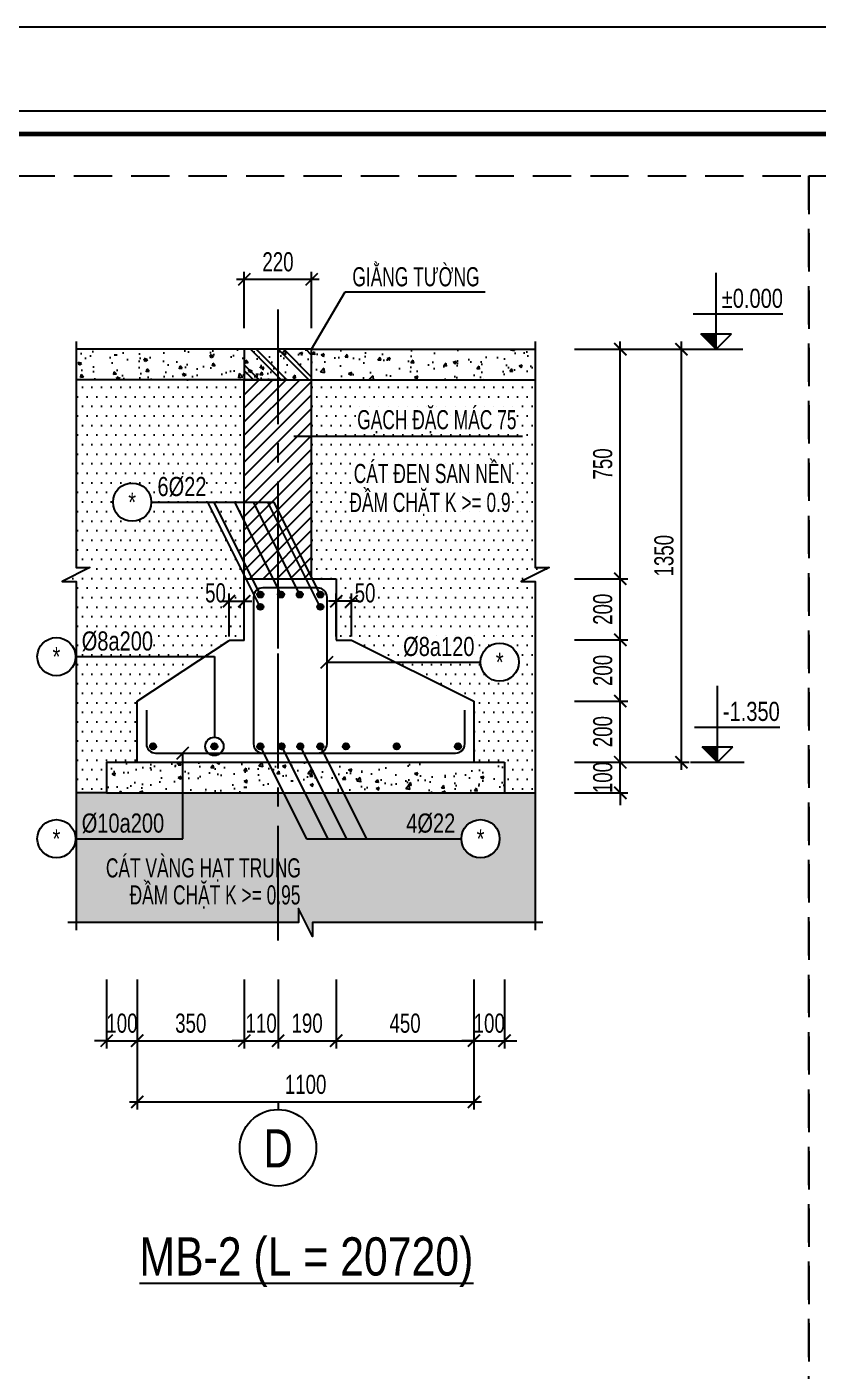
# Model space of a CAD drawing. Header units: millimetres. Extents: x 0 to 2110312, y -101172 to 3.
# Drawn here: x 1987878 to 1990463, y -31333 to -26940 of the extents above; entities that cross this region are included whole.
import ezdxf
from ezdxf.enums import TextEntityAlignment as Align

# ---------------------------------------------------------------- set-up
doc = ezdxf.new("R2010")
doc.units = ezdxf.units.MM
doc.header["$LTSCALE"] = 1000
doc.header["$MEASUREMENT"] = 0
doc.header["$PDMODE"] = 3
doc.linetypes.add('CENTER2', pattern=[1.125, 0.75, -0.125, 0.125, -0.125])
doc.linetypes.add('HIDDEN', pattern=[0.375, 0.25, -0.125])
doc.layers.get('0').update_dxf_attribs({"linetype": 'CONTINUOUS'})
doc.layers.get('Defpoints').update_dxf_attribs({"linetype": 'CONTINUOUS'})
for name, color, linetype in [('CDC-KHUNGTEN', 7, 'CONTINUOUS'), ('CDC.01.AXIS', 160, 'CENTER2'), ('CDC.02.DIM', 1, 'CONTINUOUS'), ('CDC.03.BORDER', 3, 'CONTINUOUS'), ('CDC.04.HIDDEN', 8, 'HIDDEN'), ('CDC.05.STEEL', 4, 'CONTINUOUS'), ('CDC.06.TEXT', 2, 'CONTINUOUS'), ('CDC.10.HATCH', 163, 'CONTINUOUS'), ('CDC.11.NOTE', 1, 'CONTINUOUS'), ('CDC.14.STEELNUM', 9, 'CONTINUOUS'), ('KCS_CHI', 1, 'CONTINUOUS'), ('KCS_STEEL', 4, 'CONTINUOUS')]:
    doc.layers.add(name, color=color, linetype=linetype)
doc.layers.add('Hatch1', color=250, linetype='CONTINUOUS', lineweight=5)
doc.styles.add('KCS_BIGTEXT', font='arial.ttf', dxfattribs={"width": 0.75, "height": 125})
doc.styles.add('KCS_SMTEXT', font='arial.ttf', dxfattribs={"width": 0.7})
doc.dimstyles.new('KCS_DIM25', dxfattribs={"dimtxt": 62.5, "dimasz": 40, "dimexe": 25, "dimexo": 0, "dimgap": 25, "dimtad": 1, "dimdec": 0, "dimzin": 13, "dimdsep": 46, "dimtxsty": 'KCS_SMTEXT', "dimblk": 'ARCHTICK', "dimcen": 0, "dimdle": 25, "dimclrd": 1, "dimclre": 1, "dimclrt": 2, "dimadec": 0, "dimazin": 0, "dimtfac": 1, "dimtdec": 0, "dimtix": 1, "dimtmove": 2, "dimatfit": 3, "dimfxl": 1, "dimtolj": 1, "dimtzin": 13, "dimarcsym": 0})

# ---------------------------------------------------------------- blocks, each defined once
blk = doc.blocks.new('_ARCHTICK')
at = {"color": 0, "linetype": 'ByBlock', "const_width": 0.15}
blk.add_lwpolyline([(-0.5, -0.5), (0.5, 0.5)], dxfattribs=at)
blk = doc.blocks.new('*D144')
at = {"layer": 'CDC.02.DIM', "color": 1, "lineweight": -2, "transparency": 16777216}
for p, q in [((1988138.7, -30052.9), (1988138.7, -30277.9)), ((1988238.7, -30052.9), (1988238.7, -30277.9)), ((1988138.7, -30252.9), (1988098.7, -30252.9)), ((1988138.7, -30252.9), (1988238.7, -30252.9)), ((1988238.7, -30252.9), (1988278.7, -30252.9))]:
    blk.add_line(p, q, dxfattribs=at)
at = {"layer": 'Defpoints', "color": 0, "transparency": 16777216}
for p in [(1988138.7, -30052.9), (1988238.7, -30052.9), (1988238.7, -30252.9)]:
    blk.add_point(p, dxfattribs=at)
at = {"layer": 'CDC.02.DIM', "color": 1, "lineweight": -2, "transparency": 16777216, "xscale": 40, "yscale": 40, "zscale": 40}
blk.add_blockref('_ARCHTICK', (1988138.7, -30252.9), dxfattribs=at)
at = {"layer": 'CDC.02.DIM', "color": 1, "lineweight": -2, "transparency": 16777216, "xscale": 40, "yscale": 40, "zscale": 40, "rotation": 180}
blk.add_blockref('_ARCHTICK', (1988238.7, -30252.9), dxfattribs=at)
at = {"layer": 'CDC.02.DIM', "color": 2, "transparency": 16777216, "insert": (1988188.7, -30196), "char_height": 62.5, "attachment_point": 5, "style": 'KCS_SMTEXT'}
blk.add_mtext('\\A1;100', dxfattribs=at)
blk = doc.blocks.new('*D145')
at = {"layer": 'CDC.02.DIM', "color": 1, "lineweight": -2, "transparency": 16777216}
for p, q in [((1988238.7, -30052.9), (1988238.7, -30277.9)), ((1988588.5, -30052.9), (1988588.5, -30277.9)), ((1988213.7, -30252.9), (1988613.5, -30252.9))]:
    blk.add_line(p, q, dxfattribs=at)
at = {"layer": 'Defpoints', "color": 0, "transparency": 16777216}
for p in [(1988238.7, -30052.9), (1988588.5, -30052.9), (1988588.5, -30252.9)]:
    blk.add_point(p, dxfattribs=at)
at = {"layer": 'CDC.02.DIM', "color": 1, "lineweight": -2, "transparency": 16777216, "xscale": 40, "yscale": 40, "zscale": 40, "rotation": 180}
blk.add_blockref('_ARCHTICK', (1988238.7, -30252.9), dxfattribs=at)
at = {"layer": 'CDC.02.DIM', "color": 1, "lineweight": -2, "transparency": 16777216, "xscale": 40, "yscale": 40, "zscale": 40}
blk.add_blockref('_ARCHTICK', (1988588.5, -30252.9), dxfattribs=at)
at = {"layer": 'CDC.02.DIM', "color": 2, "transparency": 16777216, "insert": (1988413.6, -30196), "char_height": 62.5, "attachment_point": 5, "style": 'KCS_SMTEXT'}
blk.add_mtext('\\A1;350', dxfattribs=at)
blk = doc.blocks.new('*D146')
at = {"layer": 'CDC.02.DIM', "color": 1, "lineweight": -2, "transparency": 16777216}
for p, q in [((1988698.7, -30052.9), (1988698.7, -30277.9)), ((1988888.7, -30052.9), (1988888.7, -30277.9)), ((1988673.7, -30252.9), (1988913.7, -30252.9))]:
    blk.add_line(p, q, dxfattribs=at)
at = {"layer": 'Defpoints', "color": 0, "transparency": 16777216}
for p in [(1988698.7, -30052.9), (1988888.7, -30052.9), (1988888.7, -30252.9)]:
    blk.add_point(p, dxfattribs=at)
at = {"layer": 'CDC.02.DIM', "color": 1, "lineweight": -2, "transparency": 16777216, "xscale": 40, "yscale": 40, "zscale": 40, "rotation": 180}
blk.add_blockref('_ARCHTICK', (1988698.7, -30252.9), dxfattribs=at)
at = {"layer": 'CDC.02.DIM', "color": 1, "lineweight": -2, "transparency": 16777216, "xscale": 40, "yscale": 40, "zscale": 40}
blk.add_blockref('_ARCHTICK', (1988888.7, -30252.9), dxfattribs=at)
at = {"layer": 'CDC.02.DIM', "color": 2, "transparency": 16777216, "insert": (1988793.7, -30196), "char_height": 62.5, "attachment_point": 5, "style": 'KCS_SMTEXT'}
blk.add_mtext('\\A1;190', dxfattribs=at)
blk = doc.blocks.new('*D147')
at = {"layer": 'CDC.02.DIM', "color": 1, "lineweight": -2, "transparency": 16777216}
for p, q in [((1988888.7, -30052.9), (1988888.7, -30277.9)), ((1989338.7, -30052.9), (1989338.7, -30277.9)), ((1988863.7, -30252.9), (1989363.7, -30252.9))]:
    blk.add_line(p, q, dxfattribs=at)
at = {"layer": 'Defpoints', "color": 0, "transparency": 16777216}
for p in [(1988888.7, -30052.9), (1989338.7, -30052.9), (1989338.7, -30252.9)]:
    blk.add_point(p, dxfattribs=at)
at = {"layer": 'CDC.02.DIM', "color": 1, "lineweight": -2, "transparency": 16777216, "xscale": 40, "yscale": 40, "zscale": 40, "rotation": 180}
blk.add_blockref('_ARCHTICK', (1988888.7, -30252.9), dxfattribs=at)
at = {"layer": 'CDC.02.DIM', "color": 1, "lineweight": -2, "transparency": 16777216, "xscale": 40, "yscale": 40, "zscale": 40}
blk.add_blockref('_ARCHTICK', (1989338.7, -30252.9), dxfattribs=at)
at = {"layer": 'CDC.02.DIM', "color": 2, "transparency": 16777216, "insert": (1989113.7, -30196), "char_height": 62.5, "attachment_point": 5, "style": 'KCS_SMTEXT'}
blk.add_mtext('\\A1;450', dxfattribs=at)
blk = doc.blocks.new('*D148')
at = {"layer": 'CDC.02.DIM', "color": 1, "lineweight": -2, "transparency": 16777216}
for p, q in [((1989338.7, -30052.9), (1989338.7, -30277.9)), ((1989438.7, -30052.9), (1989438.7, -30277.9)), ((1989338.7, -30252.9), (1989298.7, -30252.9)), ((1989338.7, -30252.9), (1989438.7, -30252.9)), ((1989438.7, -30252.9), (1989478.7, -30252.9))]:
    blk.add_line(p, q, dxfattribs=at)
at = {"layer": 'Defpoints', "color": 0, "transparency": 16777216}
for p in [(1989338.7, -30052.9), (1989438.7, -30052.9), (1989438.7, -30252.9)]:
    blk.add_point(p, dxfattribs=at)
at = {"layer": 'CDC.02.DIM', "color": 1, "lineweight": -2, "transparency": 16777216, "xscale": 40, "yscale": 40, "zscale": 40}
blk.add_blockref('_ARCHTICK', (1989338.7, -30252.9), dxfattribs=at)
at = {"layer": 'CDC.02.DIM', "color": 1, "lineweight": -2, "transparency": 16777216, "xscale": 40, "yscale": 40, "zscale": 40, "rotation": 180}
blk.add_blockref('_ARCHTICK', (1989438.7, -30252.9), dxfattribs=at)
at = {"layer": 'CDC.02.DIM', "color": 2, "transparency": 16777216, "insert": (1989388.7, -30196), "char_height": 62.5, "attachment_point": 5, "style": 'KCS_SMTEXT'}
blk.add_mtext('\\A1;100', dxfattribs=at)
blk = doc.blocks.new('*D149')
at = {"layer": 'CDC.02.DIM', "color": 1, "lineweight": -2, "transparency": 16777216}
for p, q in [((1988238.7, -30052.9), (1988238.7, -30477.9)), ((1989338.7, -30052.9), (1989338.7, -30477.9)), ((1988213.7, -30452.9), (1989363.7, -30452.9))]:
    blk.add_line(p, q, dxfattribs=at)
at = {"layer": 'Defpoints', "color": 0, "transparency": 16777216}
for p in [(1988238.7, -30052.9), (1989338.7, -30052.9), (1989338.7, -30452.9)]:
    blk.add_point(p, dxfattribs=at)
at = {"layer": 'CDC.02.DIM', "color": 1, "lineweight": -2, "transparency": 16777216, "xscale": 40, "yscale": 40, "zscale": 40, "rotation": 180}
blk.add_blockref('_ARCHTICK', (1988238.7, -30452.9), dxfattribs=at)
at = {"layer": 'CDC.02.DIM', "color": 1, "lineweight": -2, "transparency": 16777216, "xscale": 40, "yscale": 40, "zscale": 40}
blk.add_blockref('_ARCHTICK', (1989338.7, -30452.9), dxfattribs=at)
at = {"layer": 'CDC.02.DIM', "color": 2, "transparency": 16777216, "insert": (1988788.7, -30396), "char_height": 62.5, "attachment_point": 5, "style": 'KCS_SMTEXT'}
blk.add_mtext('\\A1;1100', dxfattribs=at)
blk = doc.blocks.new('*D150')
at = {"layer": 'CDC.02.DIM', "color": 1, "lineweight": -2, "transparency": 16777216}
for p, q in [((1989816.7, -29342.9), (1989816.7, -29302.9)), ((1989666.7, -29342.9), (1989841.7, -29342.9)), ((1989816.7, -29442.9), (1989816.7, -29342.9)), ((1989666.7, -29442.9), (1989841.7, -29442.9)), ((1989816.7, -29442.9), (1989816.7, -29482.9))]:
    blk.add_line(p, q, dxfattribs=at)
at = {"layer": 'Defpoints', "color": 0, "transparency": 16777216}
for p in [(1989666.7, -29342.9), (1989816.7, -29342.9), (1989666.7, -29442.9)]:
    blk.add_point(p, dxfattribs=at)
at = {"layer": 'CDC.02.DIM', "color": 1, "lineweight": -2, "transparency": 16777216, "xscale": 40, "yscale": 40, "zscale": 40}
for p, rotation in [((1989816.7, -29342.9), 270), ((1989816.7, -29442.9), 90)]:
    blk.add_blockref('_ARCHTICK', p, dxfattribs=dict(at, rotation=rotation))
at = {"layer": 'CDC.02.DIM', "color": 2, "transparency": 16777216, "insert": (1989759.7, -29392.9), "char_height": 62.5, "attachment_point": 5, "rotation": 90, "style": 'KCS_SMTEXT'}
blk.add_mtext('\\A1;100', dxfattribs=at)
blk = doc.blocks.new('*D151')
at = {"layer": 'CDC.02.DIM', "color": 1, "lineweight": -2, "transparency": 16777216}
for p, q in [((1989816.7, -29367.9), (1989816.7, -29117.9)), ((1989666.7, -29142.9), (1989841.7, -29142.9)), ((1989666.7, -29342.9), (1989841.7, -29342.9))]:
    blk.add_line(p, q, dxfattribs=at)
at = {"layer": 'Defpoints', "color": 0, "transparency": 16777216}
for p in [(1989666.7, -29142.9), (1989816.7, -29142.9), (1989666.7, -29342.9)]:
    blk.add_point(p, dxfattribs=at)
at = {"layer": 'CDC.02.DIM', "color": 1, "lineweight": -2, "transparency": 16777216, "xscale": 40, "yscale": 40, "zscale": 40}
for p, rotation in [((1989816.7, -29142.9), 90), ((1989816.7, -29342.9), 270)]:
    blk.add_blockref('_ARCHTICK', p, dxfattribs=dict(at, rotation=rotation))
at = {"layer": 'CDC.02.DIM', "color": 2, "transparency": 16777216, "insert": (1989759.7, -29242.9), "char_height": 62.5, "attachment_point": 5, "rotation": 90, "style": 'KCS_SMTEXT'}
blk.add_mtext('\\A1;200', dxfattribs=at)
blk = doc.blocks.new('*D152')
at = {"layer": 'CDC.02.DIM', "color": 1, "lineweight": -2, "transparency": 16777216}
for p, q in [((1989666.7, -28942.9), (1989841.7, -28942.9)), ((1989816.7, -29167.9), (1989816.7, -28917.9)), ((1989666.7, -29142.9), (1989841.7, -29142.9))]:
    blk.add_line(p, q, dxfattribs=at)
at = {"layer": 'Defpoints', "color": 0, "transparency": 16777216}
for p in [(1989666.7, -28942.9), (1989816.7, -28942.9), (1989666.7, -29142.9)]:
    blk.add_point(p, dxfattribs=at)
at = {"layer": 'CDC.02.DIM', "color": 1, "lineweight": -2, "transparency": 16777216, "xscale": 40, "yscale": 40, "zscale": 40}
for p, rotation in [((1989816.7, -28942.9), 90), ((1989816.7, -29142.9), 270)]:
    blk.add_blockref('_ARCHTICK', p, dxfattribs=dict(at, rotation=rotation))
at = {"layer": 'CDC.02.DIM', "color": 2, "transparency": 16777216, "insert": (1989759.7, -29042.9), "char_height": 62.5, "attachment_point": 5, "rotation": 90, "style": 'KCS_SMTEXT'}
blk.add_mtext('\\A1;200', dxfattribs=at)
blk = doc.blocks.new('*D153')
at = {"layer": 'CDC.02.DIM', "color": 1, "lineweight": -2, "transparency": 16777216}
for p, q in [((1989816.7, -28967.9), (1989816.7, -28717.9)), ((1989666.7, -28742.9), (1989841.7, -28742.9)), ((1989666.7, -28942.9), (1989841.7, -28942.9))]:
    blk.add_line(p, q, dxfattribs=at)
at = {"layer": 'Defpoints', "color": 0, "transparency": 16777216}
for p in [(1989666.7, -28742.9), (1989816.7, -28742.9), (1989666.7, -28942.9)]:
    blk.add_point(p, dxfattribs=at)
at = {"layer": 'CDC.02.DIM', "color": 1, "lineweight": -2, "transparency": 16777216, "xscale": 40, "yscale": 40, "zscale": 40}
for p, rotation in [((1989816.7, -28742.9), 90), ((1989816.7, -28942.9), 270)]:
    blk.add_blockref('_ARCHTICK', p, dxfattribs=dict(at, rotation=rotation))
at = {"layer": 'CDC.02.DIM', "color": 2, "transparency": 16777216, "insert": (1989759.7, -28842.9), "char_height": 62.5, "attachment_point": 5, "rotation": 90, "style": 'KCS_SMTEXT'}
blk.add_mtext('\\A1;200', dxfattribs=at)
blk = doc.blocks.new('*D154')
at = {"layer": 'CDC.02.DIM', "color": 1, "lineweight": -2, "transparency": 16777216}
for p, q in [((1990016.7, -29367.9), (1990016.7, -27967.9)), ((1989666.7, -27992.9), (1990041.7, -27992.9)), ((1989666.7, -29342.9), (1990041.7, -29342.9))]:
    blk.add_line(p, q, dxfattribs=at)
at = {"layer": 'Defpoints', "color": 0, "transparency": 16777216}
for p in [(1989666.7, -27992.9), (1990016.7, -27992.9), (1989666.7, -29342.9)]:
    blk.add_point(p, dxfattribs=at)
at = {"layer": 'CDC.02.DIM', "color": 1, "lineweight": -2, "transparency": 16777216, "xscale": 40, "yscale": 40, "zscale": 40}
for p, rotation in [((1990016.7, -27992.9), 90), ((1990016.7, -29342.9), 270)]:
    blk.add_blockref('_ARCHTICK', p, dxfattribs=dict(at, rotation=rotation))
at = {"layer": 'CDC.02.DIM', "color": 2, "transparency": 16777216, "insert": (1989959.7, -28667.9), "char_height": 62.5, "attachment_point": 5, "rotation": 90, "style": 'KCS_SMTEXT'}
blk.add_mtext('\\A1;1350', dxfattribs=at)
blk = doc.blocks.new('COS_CD')
at = {"layer": 'CDC.10.HATCH'}
blk.add_hatch(color=256, dxfattribs=at).paths.add_polyline_path([(37.5, 50), (87.5, 0), (87.5, 50)])
at = {"layer": 'CDC.02.DIM'}
for p, q in [((37.5, 50), (137.5, 50)), ((87.5, 0), (37.5, 50)), ((87.5, 0), (87.5, 50)), ((87.5, 0), (137.5, 50)), ((0, 0), (175, 0))]:
    blk.add_line(p, q, dxfattribs=at)
blk = doc.blocks.new('KCS_SNODE')
at = {"layer": 'CDC.05.STEEL'}
blk.add_hatch(color=6, dxfattribs=at).paths.add_polyline_path([(10, 0, 1), (-10, 0, 1)])
at = {"layer": 'CDC.05.STEEL', "color": 6}
blk.add_circle((0, 0), 10, dxfattribs=at)
blk = doc.blocks.new('*D234')
at = {"layer": 'CDC.02.DIM', "color": 1, "lineweight": -2, "transparency": 16777216}
for p, q in [((1988513.5, -28816.6), (1988613.5, -28816.6)), ((1988538.5, -28931.6), (1988538.5, -28791.6)), ((1988588.5, -28931.6), (1988588.5, -28791.6))]:
    blk.add_line(p, q, dxfattribs=at)
at = {"layer": 'Defpoints', "color": 0, "transparency": 16777216}
for p in [(1988588.5, -28816.6), (1988538.5, -28931.6), (1988588.5, -28931.6)]:
    blk.add_point(p, dxfattribs=at)
at = {"layer": 'CDC.02.DIM', "color": 1, "lineweight": -2, "transparency": 16777216, "xscale": 40, "yscale": 40, "zscale": 40, "rotation": 180}
blk.add_blockref('_ARCHTICK', (1988538.5, -28816.6), dxfattribs=at)
at = {"layer": 'CDC.02.DIM', "color": 1, "lineweight": -2, "transparency": 16777216, "xscale": 40, "yscale": 40, "zscale": 40}
blk.add_blockref('_ARCHTICK', (1988588.5, -28816.6), dxfattribs=at)
at = {"layer": 'CDC.02.DIM', "color": 2, "transparency": 16777216, "insert": (1988494.4, -28789.7), "char_height": 62.5, "attachment_point": 5, "style": 'KCS_SMTEXT'}
blk.add_mtext('\\A1;50', dxfattribs=at)
blk = doc.blocks.new('*D235')
at = {"layer": 'CDC.02.DIM', "color": 1, "lineweight": -2, "transparency": 16777216}
for p, q in [((1989816.7, -28767.9), (1989816.7, -27967.9)), ((1989666.7, -27992.9), (1989841.7, -27992.9)), ((1989666.7, -28742.9), (1989841.7, -28742.9))]:
    blk.add_line(p, q, dxfattribs=at)
at = {"layer": 'Defpoints', "color": 0, "transparency": 16777216}
for p in [(1989666.7, -27992.9), (1989816.7, -27992.9), (1989666.7, -28742.9)]:
    blk.add_point(p, dxfattribs=at)
at = {"layer": 'CDC.02.DIM', "color": 1, "lineweight": -2, "transparency": 16777216, "xscale": 40, "yscale": 40, "zscale": 40}
for p, rotation in [((1989816.7, -27992.9), 90), ((1989816.7, -28742.9), 270)]:
    blk.add_blockref('_ARCHTICK', p, dxfattribs=dict(at, rotation=rotation))
at = {"layer": 'CDC.02.DIM', "color": 2, "transparency": 16777216, "insert": (1989759.7, -28367.9), "char_height": 62.5, "attachment_point": 5, "rotation": 90, "style": 'KCS_SMTEXT'}
blk.add_mtext('\\A1;750', dxfattribs=at)
blk = doc.blocks.new('*D236')
at = {"layer": 'CDC.02.DIM', "color": 1, "lineweight": -2, "transparency": 16777216}
for p, q in [((1988563.5, -27764.6), (1988833.5, -27764.6)), ((1988588.5, -27924.2), (1988588.5, -27739.6)), ((1988808.5, -27924.2), (1988808.5, -27739.6))]:
    blk.add_line(p, q, dxfattribs=at)
at = {"layer": 'Defpoints', "color": 0, "transparency": 16777216}
for p in [(1988808.5, -27764.6), (1988588.5, -27924.2), (1988808.5, -27924.2)]:
    blk.add_point(p, dxfattribs=at)
at = {"layer": 'CDC.02.DIM', "color": 1, "lineweight": -2, "transparency": 16777216, "xscale": 40, "yscale": 40, "zscale": 40, "rotation": 180}
blk.add_blockref('_ARCHTICK', (1988588.5, -27764.6), dxfattribs=at)
at = {"layer": 'CDC.02.DIM', "color": 1, "lineweight": -2, "transparency": 16777216, "xscale": 40, "yscale": 40, "zscale": 40}
blk.add_blockref('_ARCHTICK', (1988808.5, -27764.6), dxfattribs=at)
at = {"layer": 'CDC.02.DIM', "color": 2, "transparency": 16777216, "insert": (1988698.5, -27707.7), "char_height": 62.5, "attachment_point": 5, "style": 'KCS_SMTEXT'}
blk.add_mtext('\\A1;220', dxfattribs=at)
blk = doc.blocks.new('*D237')
at = {"layer": 'CDC.02.DIM', "color": 1, "lineweight": -2, "transparency": 16777216}
for p, q in [((1988588.5, -30052.9), (1988588.5, -30277.9)), ((1988698.7, -30052.9), (1988698.7, -30277.9)), ((1988588.5, -30252.9), (1988548.5, -30252.9)), ((1988588.5, -30252.9), (1988698.7, -30252.9)), ((1988698.7, -30252.9), (1988738.7, -30252.9))]:
    blk.add_line(p, q, dxfattribs=at)
at = {"layer": 'Defpoints', "color": 0, "transparency": 16777216}
for p in [(1988588.5, -30052.9), (1988698.7, -30052.9), (1988698.7, -30252.9)]:
    blk.add_point(p, dxfattribs=at)
at = {"layer": 'CDC.02.DIM', "color": 1, "lineweight": -2, "transparency": 16777216, "xscale": 40, "yscale": 40, "zscale": 40}
blk.add_blockref('_ARCHTICK', (1988588.5, -30252.9), dxfattribs=at)
at = {"layer": 'CDC.02.DIM', "color": 1, "lineweight": -2, "transparency": 16777216, "xscale": 40, "yscale": 40, "zscale": 40, "rotation": 180}
blk.add_blockref('_ARCHTICK', (1988698.7, -30252.9), dxfattribs=at)
at = {"layer": 'CDC.02.DIM', "color": 2, "transparency": 16777216, "insert": (1988643.6, -30196), "char_height": 62.5, "attachment_point": 5, "style": 'KCS_SMTEXT'}
blk.add_mtext('\\A1;110', dxfattribs=at)
blk = doc.blocks.new('*D238')
at = {"layer": 'CDC.02.DIM', "color": 1, "lineweight": -2, "transparency": 16777216}
for p, q in [((1988963.8, -28816.6), (1988863.8, -28816.6)), ((1988888.8, -28931.6), (1988888.8, -28791.6)), ((1988938.8, -28931.6), (1988938.8, -28791.6))]:
    blk.add_line(p, q, dxfattribs=at)
at = {"layer": 'Defpoints', "color": 0, "transparency": 16777216}
for p in [(1988888.8, -28816.6), (1988888.8, -28931.6), (1988938.8, -28931.6)]:
    blk.add_point(p, dxfattribs=at)
at = {"layer": 'CDC.02.DIM', "color": 1, "lineweight": -2, "transparency": 16777216, "xscale": 40, "yscale": 40, "zscale": 40, "rotation": 180}
blk.add_blockref('_ARCHTICK', (1988888.8, -28816.6), dxfattribs=at)
at = {"layer": 'CDC.02.DIM', "color": 1, "lineweight": -2, "transparency": 16777216, "xscale": 40, "yscale": 40, "zscale": 40}
blk.add_blockref('_ARCHTICK', (1988938.8, -28816.6), dxfattribs=at)
at = {"layer": 'CDC.02.DIM', "color": 2, "transparency": 16777216, "insert": (1988983, -28789.7), "char_height": 62.5, "attachment_point": 5, "style": 'KCS_SMTEXT'}
blk.add_mtext('\\A1;50', dxfattribs=at)
blk = doc.blocks.new('Khung tên chuẩn')
at = {"layer": 'CDC-KHUNGTEN', "color": 8}
blk.add_lwpolyline([(30850, -246609), (38754, -246609), (38754, -189409), (-41246, -189409), (-41246, -246609), (30850, -246609)], dxfattribs=at)
at = {"layer": 'CDC-KHUNGTEN', "color": 255, "lineweight": 60}
blk.add_lwpolyline([(30654, -246309), (30654, -189709), (-40946, -189709), (-40946, -246309), (30654, -246309)], close=True, dxfattribs=at)
at = {"layer": 'Defpoints', "color": 1, "ltscale": 0.2}
blk.add_lwpolyline([(-44246, -247709), (-44246, -188309), (39854, -188309), (39854, -247709), (-44246, -247709)], close=True, dxfattribs=at)

msp = doc.modelspace()

# ---------------------------------------------------------------- hatches: boundary and pattern name
at = {"layer": 'CDC.10.HATCH'}
h = msp.add_hatch(dxfattribs=at)
h.set_pattern_fill('AR-CONC', color=256, scale=15, style=0)
h.set_pattern_definition([(130, (2186483.41, 39339.56), (-107.589027, -9.41282), [11.25, -123.75]), (185, (2186483.41, 39339.56), (20.8127, 112.82882), [9, -99]), (79.5486, (2186474.45, 39338.78), (-86.776407, 103.41593), [9.56103, -105.171317]), (133.8158, (2186483.41, 39369.56), (-160.08616, -24.82785), [16.875, -185.625]), (83.3644, (2186470.07, 39367.5), (-140.19941, 146.11768), [14.34154, -157.75695]), (188.8158, (2186483.41, 39369.56), (-140.19929, 146.11779), [13.5, -148.5]), (159, (2186468.41, 39362.06), (-89.536058, -60.392834), [11.25, -123.75]), (214, (2186468.41, 39362.06), (-36.4973, 108.772507), [9, -99]), (108.5486, (2186460.95, 39357.03), (-126.033394, 48.379575), [9.56103, -105.171317]), (142.5, (2186483.41, 39339.564), (-1.823978, 49.934078), [0, -97.8, 0, -100.5, 0, -99.375]), (172.5, (2186483.41, 39339.564), (-39.46043, 59.161757), [0, -57.3, 0, -95.55, 0, -37.875]), (212.5, (2186516.86, 39339.564), (-80.0733654, -3.383231), [0, -37.5, 0, -117, 0, -155.25]), (222.5, (2186531.86, 39339.564), (-87.477925, 15.015747), [0, -48.75, 0, -77.7, 0, -110.25])])
h.paths.add_polyline_path([(1988678.7, -27992.9), (1988678.7, -28092.9), (1988038.7, -28092.9), (1988038.7, -27992.9)])
h = msp.add_hatch(dxfattribs=at)
h.set_pattern_fill('CHAU-02', color=256, scale=15, style=0, pattern_type=2)
h.set_pattern_definition([(50, (-16492.97, -21381.65), (107.5890274, -9.4128202), [11.25, -123.75]), (355, (-16492.97, -21381.65), (-20.8127, 112.82882), [9, -99]), (100.4514, (-16484.01, -21382.44), (86.776407, 103.4159313), [9.5610285, -105.171317]), (46.1842, (-16492.97, -21351.65), (160.086157, -24.827852), [16.875, -185.625]), (96.6356, (-16479.63, -21353.72), (140.199406, 146.117681), [14.341543, -157.75695]), (351.1842, (-16492.97, -21351.65), (140.199292, 146.11779), [13.5, -148.5]), (21, (-16477.97, -21359.15), (89.536058, -60.3928336), [11.25, -123.75]), (226, (-16477.97, -21359.15), (100.7823184, -54.8309714), [9, -99]), (71.4514, (-16470.51, -21364.19), (126.0333943, 48.3795745), [9.5610285, -105.171317]), (67.5, (-16492.974, -21381.654), (-23.3874275, 44.1561693), [0, -97.8, 0, -100.5, 0, -99.375]), (4.5, (-16492.974, -21381.654), (42.5026386, 57.0154783), [0, -57.3, 0, -95.55, 0, -37.875]), (327.5, (-16526.424, -21381.654), (80.0733654, -3.3832308), [0, -37.5, 0, -117, 0, -155.25]), (317.5, (-16541.424, -21381.654), (87.4779254, 15.0157473), [0, -48.75, 0, -77.7, 0, -110.25]), (315, (-16492.974, -21381.654), (45.0780573, 45.0780573), []), (315, (-16492.974, -21363.28), (45.0780573, 45.0780573), [])])
h.paths.add_polyline_path([(1988808.5, -28092.9), (1988808.5, -27992.9), (1988758.5, -27992.9), (1988588.5, -27992.9), (1988588.5, -28092.9)])
h = msp.add_hatch(dxfattribs=at)
h.set_pattern_fill('AR-CONC', color=256, scale=15, style=0)
h.set_pattern_definition([(50, (-1596.62, -21381.65), (107.5890274, -9.4128202), [11.25, -123.75]), (355, (-1596.62, -21381.65), (-20.8127, 112.82882), [9, -99]), (100.4514, (-1587.65, -21382.44), (86.776407, 103.4159313), [9.5610285, -105.171317]), (46.1842, (-1596.62, -21351.65), (160.086157, -24.827852), [16.875, -185.625]), (96.6356, (-1583.28, -21353.72), (140.199406, 146.117681), [14.341543, -157.75695]), (351.1842, (-1596.62, -21351.65), (140.199292, 146.11779), [13.5, -148.5]), (21, (-1581.62, -21359.15), (89.536058, -60.3928336), [11.25, -123.75]), (326, (-1581.62, -21359.15), (36.4973, 108.772507), [9, -99]), (71.4514, (-1574.16, -21364.19), (126.0333943, 48.3795745), [9.5610285, -105.171317]), (37.5, (-1596.618, -21381.654), (1.8239783, 49.9340781), [0, -97.8, 0, -100.5, 0, -99.375]), (7.5, (-1596.62, -21381.654), (39.4604306, 59.1617568), [0, -57.3, 0, -95.55, 0, -37.875]), (327.5, (-1630.068, -21381.654), (80.0733654, -3.3832308), [0, -37.5, 0, -117, 0, -155.25]), (317.5, (-1645.07, -21381.654), (87.4779254, 15.0157473), [0, -48.75, 0, -77.7, 0, -110.25])])
h.paths.add_polyline_path([(1989538.7, -27992.9), (1988808.5, -27992.9), (1988808.5, -28092.9), (1989538.7, -28092.9)])
h = msp.add_hatch(dxfattribs=at)
h.set_pattern_fill('DOTS', color=256, scale=500, style=0)
h.set_pattern_definition([(0, (-1596.618, -1617), (15.625, 31.25), [0, -31.25])])
h.paths.add_polyline_path([(1988468.9, -28492.9), (1988284.7, -28492.9, -1), (1988159.7, -28492.9, -1), (1988284.7, -28492.9), (1988588.5, -28492.9), (1988588.5, -28092.9), (1988038.7, -28092.9), (1988038.7, -28706.8), (1988084.3, -28706.8), (1987993, -28752.4), (1988038.7, -28752.4), (1988038.7, -28997.8), (1988458, -28997.8), (1988538.5, -28944.5), (1988588.5, -28944.5), (1988588.5, -28742.9), (1988588.5, -28732.1)])
h.paths.add_polyline_path([(1988458, -28997.8), (1988038.7, -28997.8), (1988038.7, -29442.9), (1988138.7, -29442.9), (1988138.7, -29342.9), (1988238.7, -29342.9), (1988238.7, -29142.9)])
h.paths.add_polyline_path([(1989538.7, -28752.4), (1989493, -28752.4), (1989584.3, -28706.8), (1989538.7, -28706.8), (1989538.7, -28092.9), (1988808.5, -28092.9), (1988808.5, -28738.6), (1988810.7, -28742.9), (1988888.7, -28742.9), (1988888.7, -28943.5), (1988938.7, -28943.5), (1989083.6, -29015.7), (1989360.4, -29015.7, -1), (1989485.4, -29015.7, -1), (1989360.4, -29015.7), (1989083.6, -29015.7), (1989338.7, -29142.9), (1989338.7, -29342.9), (1989438.7, -29342.9), (1989438.7, -29442.9), (1989538.7, -29442.9)])
h.paths.add_polyline_path([(1988489.7, -28492.9), (1988468.9, -28492.9), (1988588.5, -28732.1), (1988588.5, -28690.6)], flags=16)
h.paths.add_polyline_path([(1988557.5, -28492.9), (1988489.7, -28492.9), (1988588.5, -28690.6), (1988588.5, -28555)], flags=16)
h.paths.add_polyline_path([(1988588.5, -28492.9), (1988557.5, -28492.9), (1988588.5, -28555)], flags=16)
h.paths.add_polyline_path([(1988447.5, -28742.1), (1988541.3, -28742.1), (1988541.3, -28837.2), (1988447.5, -28837.2)], flags=24)
h.paths.add_polyline_path([(1988287.8, -28492.2), (1988481.7, -28492.2), (1988481.7, -28391.2), (1988287.8, -28391.2)], flags=24)
h.paths.add_polyline_path([(1988040.5, -28997.1), (1988307.2, -28997.1), (1988307.2, -28896.2), (1988040.5, -28896.2)], flags=24)
h.paths.add_polyline_path([(1988936.1, -28742.1), (1989029.8, -28742.1), (1989029.8, -28837.2), (1988936.1, -28837.2)], flags=24)
h.paths.add_polyline_path([(1988902.8, -28291.4), (1989500.7, -28291.4), (1989500.7, -28153.3), (1988902.8, -28153.3)], flags=24)
h.paths.add_polyline_path([(1988908.8, -28561.7), (1989481.6, -28561.7), (1989481.6, -28423.6), (1988908.8, -28423.6)], flags=24)
h.paths.add_polyline_path([(1988926.2, -28451.4), (1989483, -28451.4), (1989483, -28332.3), (1988926.2, -28332.3)], flags=24)
h.paths.add_polyline_path([(1989090.5, -29015.1), (1989357.2, -29015.1), (1989357.2, -28914.1), (1989090.5, -28914.1)], flags=24)
h = msp.add_hatch(dxfattribs=at)
h.set_pattern_fill('ANSI31', color=256, scale=250, style=0)
h.set_pattern_definition([(45, (-13895.495, -21381.654), (-22.0970869, 22.0970869), [])])
h.paths.add_polyline_path([(1988698.5, -28742.9), (1988808.5, -28742.9), (1988808.5, -28092.9), (1988698.5, -28092.9)])
h.paths.add_polyline_path([(1988588.5, -28742.9), (1988698.5, -28742.9), (1988698.5, -28092.9), (1988588.5, -28092.9)])
h = msp.add_hatch(dxfattribs=at)
h.set_pattern_fill('AR-CONC', color=256, scale=15, style=0)
h.set_pattern_definition([(50, (-14705.99, -21171.38), (107.5890274, -9.4128202), [11.25, -123.75]), (355, (-14705.99, -21171.38), (-20.8127, 112.82882), [9, -99]), (100.4514, (-14697.02, -21172.17), (86.776407, 103.4159313), [9.5610285, -105.171317]), (46.1842, (-14705.99, -21141.38), (160.086157, -24.827852), [16.875, -185.625]), (96.6356, (-14692.65, -21143.45), (140.199406, 146.117681), [14.341543, -157.75695]), (351.1842, (-14705.99, -21141.38), (140.199292, 146.11779), [13.5, -148.5]), (21, (-14690.99, -21148.88), (89.536058, -60.3928336), [11.25, -123.75]), (326, (-14690.99, -21148.88), (36.4973, 108.772507), [9, -99]), (71.4514, (-14683.52, -21153.91), (126.0333943, 48.3795745), [9.5610285, -105.171317]), (37.5, (-14705.986, -21171.38), (1.8239783, 49.9340781), [0, -97.8, 0, -100.5, 0, -99.375]), (7.5, (-14705.986, -21171.38), (39.4604306, 59.1617568), [0, -57.3, 0, -95.55, 0, -37.875]), (327.5, (-14739.436, -21171.38), (80.0733654, -3.3832308), [0, -37.5, 0, -117, 0, -155.25]), (317.5, (-14754.436, -21171.38), (87.4779254, 15.0157473), [0, -48.75, 0, -77.7, 0, -110.25])])
h.paths.add_polyline_path([(1988387.7, -29342.9), (1988138.7, -29342.9), (1988138.7, -29442.9), (1988387.7, -29442.9)])
h.paths.add_polyline_path([(1988716.7, -29342.9), (1988387.7, -29342.9), (1988387.7, -29442.9), (1988766.7, -29442.9)])
h.paths.add_polyline_path([(1988788.7, -29347.9), (1988786.2, -29342.9), (1988716.7, -29342.9), (1988766.7, -29442.9), (1988788.7, -29442.9)])
h.paths.add_polyline_path([(1988788.7, -29347.9), (1988788.7, -29442.9), (1988836.2, -29442.9)], flags=17)
h.paths.add_polyline_path([(1988847.1, -29342.9), (1988788.7, -29342.9), (1988788.7, -29347.9), (1988836.2, -29442.9), (1988897.1, -29442.9)])
h.paths.add_polyline_path([(1988912.7, -29342.9), (1988847.1, -29342.9), (1988897.1, -29442.9), (1988962.7, -29442.9)])
h.paths.add_polyline_path([(1989438.7, -29342.9), (1988912.7, -29342.9), (1988962.7, -29442.9), (1989438.7, -29442.9)])
h = msp.add_hatch(dxfattribs=at)
h.set_pattern_fill('AR-SAND', color=256, scale=15, style=0)
h.set_pattern_definition([(37.5, (-1596.618, -1617), (-0.94490037, 28.90235654), [0, -22.8, 0, -25.5, 0, -24.375]), (7.5, (-1596.618, -1617), (26.5466506, 42.332191), [0, -12.3, 0, -20.55, 0, -7.875]), (327.5, (-1615.068, -1617), (46.71212793, 0.0848858), [0, -7.5, 0, -27, 0, -35.25]), (317.5, (-1615.068, -1617), (45.0918991, 13.1651335), [0, -3.75, 0, -17.7, 0, -20.25])])
h.paths.add_polyline_path([(1988836.2, -29442.9), (1988788.7, -29442.9), (1988788.7, -29486.9), (1988841.7, -29592.9), (1988911.2, -29592.9)], flags=17)
h.paths.add_polyline_path([(1988897.1, -29442.9), (1988836.2, -29442.9), (1988911.2, -29592.9), (1988972.1, -29592.9)], flags=17)
h.paths.add_polyline_path([(1988962.7, -29442.9), (1988897.1, -29442.9), (1988972.1, -29592.9), (1989037.7, -29592.9)], flags=17)
h.paths.add_polyline_path([(1988788.7, -29442.9), (1988766.7, -29442.9), (1988788.7, -29486.9)], flags=17)
h.paths.add_polyline_path([(1989538.7, -29442.9), (1989438.7, -29442.9), (1988962.7, -29442.9), (1989037.7, -29592.9), (1989297.7, -29592.9, -1), (1989422.7, -29592.9, -1), (1989297.7, -29592.9), (1988841.7, -29592.9), (1988788.7, -29486.9), (1988788.7, -29866.3), (1988811.5, -29911.9), (1988811.5, -29866.3), (1989538.7, -29866.3)])
h.paths.add_polyline_path([(1988788.7, -29486.9), (1988766.7, -29442.9), (1988387.7, -29442.9), (1988387.7, -29592.9), (1988037.3, -29592.9), (1988037.3, -29866.3), (1988765.9, -29866.3), (1988765.9, -29820.7), (1988788.7, -29866.3)])
h.paths.add_polyline_path([(1988387.7, -29442.9), (1988138.7, -29442.9), (1988037.3, -29442.9), (1988037.3, -29592.9), (1988387.7, -29592.9)], flags=17)
h.paths.add_polyline_path([(1989100.6, -29592.2), (1989294.5, -29592.2), (1989294.5, -29491.2), (1989100.6, -29491.2)], flags=24)
h.paths.add_polyline_path([(1988190.5, -29844.5), (1988794.9, -29844.5), (1988794.9, -29706.4), (1988190.5, -29706.4)], flags=9)
h.paths.add_polyline_path([(1988113.1, -29756.3), (1988796.1, -29756.3), (1988796.1, -29618.1), (1988113.1, -29618.1)], flags=9)
h.paths.add_polyline_path([(1988040.5, -29592.2), (1988343.6, -29592.2), (1988343.6, -29491.2), (1988040.5, -29491.2)], flags=24)

# ---------------------------------------------------------------- linework, layer by layer
at = {"layer": 'CDC.01.AXIS', "ltscale": 0.5}
msp.add_line((1988698.7, -29925.4), (1988698.7, -27847.6), dxfattribs=at)
at = {"layer": 'CDC.03.BORDER'}
for p, q in [((1988728.7, -27992.9), (1988038.7, -27992.9)), ((1988808.5, -28742.9), (1988808.5, -27992.9)), ((1988808.5, -27992.9), (1989538.7, -27992.9)), ((1988728.7, -28092.9), (1988038.7, -28092.9)), ((1988588.5, -28742.9), (1988588.5, -28092.9)), ((1988808.5, -28092.9), (1989538.7, -28092.9)), ((1988588.5, -28944.5), (1988588.5, -28742.9)), ((1988588.5, -28742.9), (1988888.7, -28742.9)), ((1988888.7, -28742.9), (1988888.7, -28943.5)), ((1988238.7, -29142.9), (1988538.5, -28944.5)), ((1988588.5, -28944.5), (1988538.5, -28944.5)), ((1988888.7, -28943.5), (1988938.7, -28943.5)), ((1988938.7, -28943.5), (1989338.7, -29142.9)), ((1988238.7, -29342.9), (1988238.7, -29142.9)), ((1989338.7, -29142.9), (1989338.7, -29342.9)), ((1988138.7, -29342.9), (1989438.7, -29342.9)), ((1988138.7, -29342.9), (1988138.7, -29442.9)), ((1989438.7, -29342.9), (1989438.7, -29442.9)), ((1988138.7, -29442.9), (1988037.3, -29442.9)), ((1988138.7, -29442.9), (1989438.7, -29442.9)), ((1989438.7, -29442.9), (1989538.7, -29442.9))]:
    msp.add_line(p, q, dxfattribs=at)
at = {"layer": 'CDC.03.BORDER', "ltscale": 0.01}
msp.add_lwpolyline([(1988588.5, -28092.9), (1988808.5, -28092.9), (1988808.5, -27992.9), (1988588.5, -27992.9)], close=True, dxfattribs=at)
at = {"layer": 'CDC.04.HIDDEN', "ltscale": 0.5}
for points in [[(1987844.1, -27426.4), (1990433.2, -27426.4), (1990433.2, -31474.7), (1987844.1, -31474.7)], [(1990433.2, -27426.4), (1993022.3, -27426.4), (1993022.3, -31474.7), (1990433.2, -31474.7)]]:
    msp.add_lwpolyline(points, close=True, dxfattribs=at)
at = {"layer": 'CDC.05.STEEL'}
msp.add_lwpolyline([(1988648.7, -29312.9), (1988828.7, -29312.9, 0.414214), (1988858.7, -29282.9), (1988858.7, -28802.9, 0.414214), (1988828.7, -28772.9), (1988648.7, -28772.9, 0.414214), (1988618.7, -28802.9), (1988618.7, -29282.9, 0.414214)], format="xyb", close=True, dxfattribs=at)
msp.add_lwpolyline([(1988268.7, -29172.9), (1988268.7, -29282.9, 0.414214), (1988298.7, -29312.9), (1989278.7, -29312.9, 0.414214), (1989308.7, -29282.9), (1989308.7, -29172.9)], format="xyb", dxfattribs=at)
at = {"layer": 'CDC.11.NOTE'}
for p, q in [((1990130.2, -27992.9), (1990130.2, -27742.9)), ((1988808.5, -27992.9), (1988917.7, -27805.8)), ((1988917.7, -27805.8), (1989375, -27805.8)), ((1990055.2, -27877.9), (1990348.2, -27877.9)), ((1988750.4, -28276.7), (1989497.6, -28276.7)), ((1988284.7, -28492.9), (1988685.7, -28492.9)), ((1988635.7, -28826.3), (1988468.9, -28492.9)), ((1988640.7, -28794.9), (1988489.7, -28492.9)), ((1988708.5, -28794.9), (1988557.5, -28492.9)), ((1988769.6, -28794.9), (1988618.6, -28492.9)), ((1988831.7, -28826.3), (1988664.9, -28492.9)), ((1988836.7, -28794.9), (1988685.7, -28492.9)), ((1988698.7, -28970.9), (1988698.7, -28717.9)), ((1988037.3, -28997.8), (1988490.7, -28997.8)), ((1988490.7, -28997.8), (1988490.7, -29260.9)), ((1988858.7, -29015.7), (1989360.4, -29015.7)), ((1990134.2, -29342.9), (1990134.2, -29092.9)), ((1990059.2, -29227.9), (1990337.8, -29227.9)), ((1988640.7, -29290.9), (1988791.7, -29592.9)), ((1988710.2, -29290.9), (1988861.2, -29592.9)), ((1988771.1, -29290.9), (1988922.1, -29592.9)), ((1988836.7, -29290.9), (1988987.7, -29592.9)), ((1988387.7, -29592.9), (1988387.7, -29312.9)), ((1988037.3, -29592.9), (1988387.7, -29592.9)), ((1988791.7, -29592.9), (1989297.7, -29592.9))]:
    msp.add_line(p, q, dxfattribs=at)
at = {"layer": 'CDC.11.NOTE', "color": 3}
for p, q in [((1988838.7, -29035.7), (1988878.7, -28995.7)), ((1988367.7, -29332.9), (1988407.7, -29292.9))]:
    msp.add_line(p, q, dxfattribs=at)
at = {"layer": 'CDC.11.NOTE'}
msp.add_circle((1988490.7, -29290.9), 30, dxfattribs=at)
at = {"layer": 'CDC.14.STEELNUM'}
for centre in [(1988222.2, -28492.9), (1987974.8, -28997.8), (1989422.9, -29015.7), (1987974.8, -29592.9), (1989360.2, -29592.9)]:
    msp.add_circle(centre, 62.5, dxfattribs=at)
at = {"layer": 'KCS_CHI'}
msp.add_line((1988698.7, -30452.9), (1988698.7, -30477.9), dxfattribs=at)
for points in [[(1988038.7, -27967.9), (1988038.7, -28706.8), (1988084.3, -28706.8), (1987993, -28752.4), (1988038.7, -28752.4), (1988038.7, -29891.3)], [(1989538.7, -27967.9), (1989538.7, -28706.8), (1989584.3, -28706.8), (1989493, -28752.4), (1989538.7, -28752.4), (1989538.7, -29891.3)], [(1989563.7, -29866.3), (1988811.5, -29866.3), (1988811.5, -29911.9), (1988765.9, -29820.7), (1988765.9, -29866.3), (1988012.3, -29866.3)]]:
    msp.add_lwpolyline(points, dxfattribs=at)
msp.add_circle((1988698.7, -30602.9), 125, dxfattribs=at)

# ---------------------------------------------------------------- block references
at = {"layer": 'Hatch1', "xscale": 0.25, "yscale": 0.25, "zscale": 0.25}
msp.add_blockref('Khung tên chuẩn', (1994640.5, 20137.6), dxfattribs=at)
at = {"layer": 'KCS_CHI'}
for p in [(1990042.7, -27992.9), (1990046.7, -29342.9)]:
    msp.add_blockref('COS_CD', p, dxfattribs=at)
at = {"layer": 'KCS_STEEL'}
for p in [(1988640.7, -28794.9), (1988708.5, -28794.9), (1988769.6, -28794.9), (1988836.7, -28794.9), (1988640.7, -28835), (1988836.7, -28835), (1988290.7, -29290.9), (1988490.7, -29290.9), (1988640.7, -29290.9), (1988640.7, -29290.9), (1988710.2, -29290.9), (1988771.1, -29290.9), (1988836.7, -29290.9), (1988920.6, -29290.9), (1989086.7, -29290.9), (1989286.7, -29290.9)]:
    msp.add_blockref('KCS_SNODE', p, dxfattribs=at)

# ---------------------------------------------------------------- texts
at = {"layer": 'CDC.06.TEXT', "style": 'KCS_SMTEXT'}
for s, width, p in [('GIẰNG TƯỜNG', 0.65, (1989357.1, -27787.4)), ('%%P0.000', 0.75, (1990348.2, -27857.9)), ('GẠCH ĐẶC MÁC 75', 0.65, (1989477.7, -28254.6)), ('CÁT ĐEN SAN NỀN', 0.65, (1989463.2, -28430.5)), ('ĐẦM CHẶT K >= 0.9', 0.65, (1989458.6, -28524.8)), ('%%C8a120', 0.75, (1989340.4, -28995.7)), ('-1.350', 0.75, (1990337.8, -29207.9)), ('4%%C22', 0.75, (1989277.7, -29572.9)), ('CÁT VÀNG HẠT TRUNG', 0.65, (1988773.1, -29719.4)), ('ĐẦM CHẶT K >= 0.95', 0.65, (1988771.9, -29807.7))]:
    msp.add_text(s, height=62.5, dxfattribs=dict(at, width=width)).set_placement(p, align=Align.RIGHT)
at = {"layer": 'CDC.06.TEXT', "style": 'KCS_SMTEXT', "width": 0.75}
for s, p in [('6%%C22', (1988304.7, -28472.9)), ('%%C8a200', (1988057.3, -28977.8)), ('%%C10a200', (1988057.3, -29572.9))]:
    msp.add_text(s, height=62.5, dxfattribs=at).set_placement(p)
at = {"layer": 'CDC.06.TEXT', "style": 'KCS_BIGTEXT', "width": 0.8}
msp.add_text('%%UMB-2 (L = 20720)', height=125, dxfattribs=at).set_placement((1988791.3, -31020.5), align=Align.CENTER)
at = {"layer": 'CDC.06.TEXT', "color": 4, "insert": (1988699.4, -30604.8), "char_height": 125, "width": 248.71, "attachment_point": 5, "style": 'KCS_BIGTEXT'}
msp.add_mtext('{\\fArial|b0|i0|c163|p34;\\C6;D}', dxfattribs=at)
at = {"layer": 'CDC.14.STEELNUM', "style": 'KCS_SMTEXT', "width": 0.75}
for p in [(1988222.2, -28492.9), (1987974.8, -28997.8), (1989422.9, -29015.7), (1987974.8, -29592.9), (1989360.2, -29592.9)]:
    msp.add_text('*', height=62.5, dxfattribs=at).set_placement(p, align=Align.MIDDLE_CENTER)

# ---------------------------------------------------------------- dimensions: what is measured, and where the dimension line sits
at = {"layer": 'CDC.02.DIM'}
for base, p1, p2, picture, middle in [((1988808.5, -27764.6), (1988588.5, -27924.2), (1988808.5, -27924.2), '*D236', (1988698.5, -27707.7)), ((1988238.7, -30252.9), (1988138.7, -30052.9), (1988238.7, -30052.9), '*D144', (1988188.7, -30196)), ((1988588.5, -30252.9), (1988238.7, -30052.9), (1988588.5, -30052.9), '*D145', (1988413.6, -30196)), ((1989338.7, -30452.9), (1988238.7, -30052.9), (1989338.7, -30052.9), '*D149', (1988788.7, -30396)), ((1988698.7, -30252.9), (1988588.5, -30052.9), (1988698.7, -30052.9), '*D237', (1988643.6, -30196)), ((1988888.7, -30252.9), (1988698.7, -30052.9), (1988888.7, -30052.9), '*D146', (1988793.7, -30196)), ((1989338.7, -30252.9), (1988888.7, -30052.9), (1989338.7, -30052.9), '*D147', (1989113.7, -30196)), ((1989438.7, -30252.9), (1989338.7, -30052.9), (1989438.7, -30052.9), '*D148', (1989388.7, -30196))]:
    dim = msp.add_linear_dim(base=base, p1=p1, p2=p2, dimstyle='KCS_DIM25', dxfattribs=at)
    dim.commit()
    dim.dimension.update_dxf_attribs({"geometry": picture, "text_midpoint": middle})
for base, p1, p2, picture, middle in [((1990016.7, -27992.9), (1989666.7, -29342.9), (1989666.7, -27992.9), '*D154', (1989959.7, -28667.9)), ((1989816.7, -27992.9), (1989666.7, -28742.9), (1989666.7, -27992.9), '*D235', (1989759.7, -28367.9)), ((1989816.7, -28742.9), (1989666.7, -28942.9), (1989666.7, -28742.9), '*D153', (1989759.7, -28842.9)), ((1989816.7, -28942.9), (1989666.7, -29142.9), (1989666.7, -28942.9), '*D152', (1989759.7, -29042.9)), ((1989816.7, -29142.9), (1989666.7, -29342.9), (1989666.7, -29142.9), '*D151', (1989759.7, -29242.9)), ((1989816.7, -29342.9), (1989666.7, -29442.9), (1989666.7, -29342.9), '*D150', (1989759.7, -29392.9))]:
    dim = msp.add_linear_dim(base=base, p1=p1, p2=p2, angle=90, dimstyle='KCS_DIM25', dxfattribs=at)
    dim.commit()
    dim.dimension.update_dxf_attribs({"geometry": picture, "text_midpoint": middle})
dim = msp.add_linear_dim(base=(1988588.5, -28816.6), p1=(1988538.5, -28931.6), p2=(1988588.5, -28931.6), dimstyle='KCS_DIM25', dxfattribs=at)
dim.commit()
dim.dimension.update_dxf_attribs({"geometry": '*D234', "text_midpoint": (1988494.4, -28789.7), "dimtype": 160})
dim = msp.add_linear_dim(base=(1988888.8, -28816.6), p1=(1988938.8, -28931.6), p2=(1988888.8, -28931.6), angle=180, dimstyle='KCS_DIM25', dxfattribs=at)
dim.commit()
dim.dimension.update_dxf_attribs({"geometry": '*D238', "text_midpoint": (1988983, -28789.7), "dimtype": 160})

doc.saveas('drawing.dxf')
